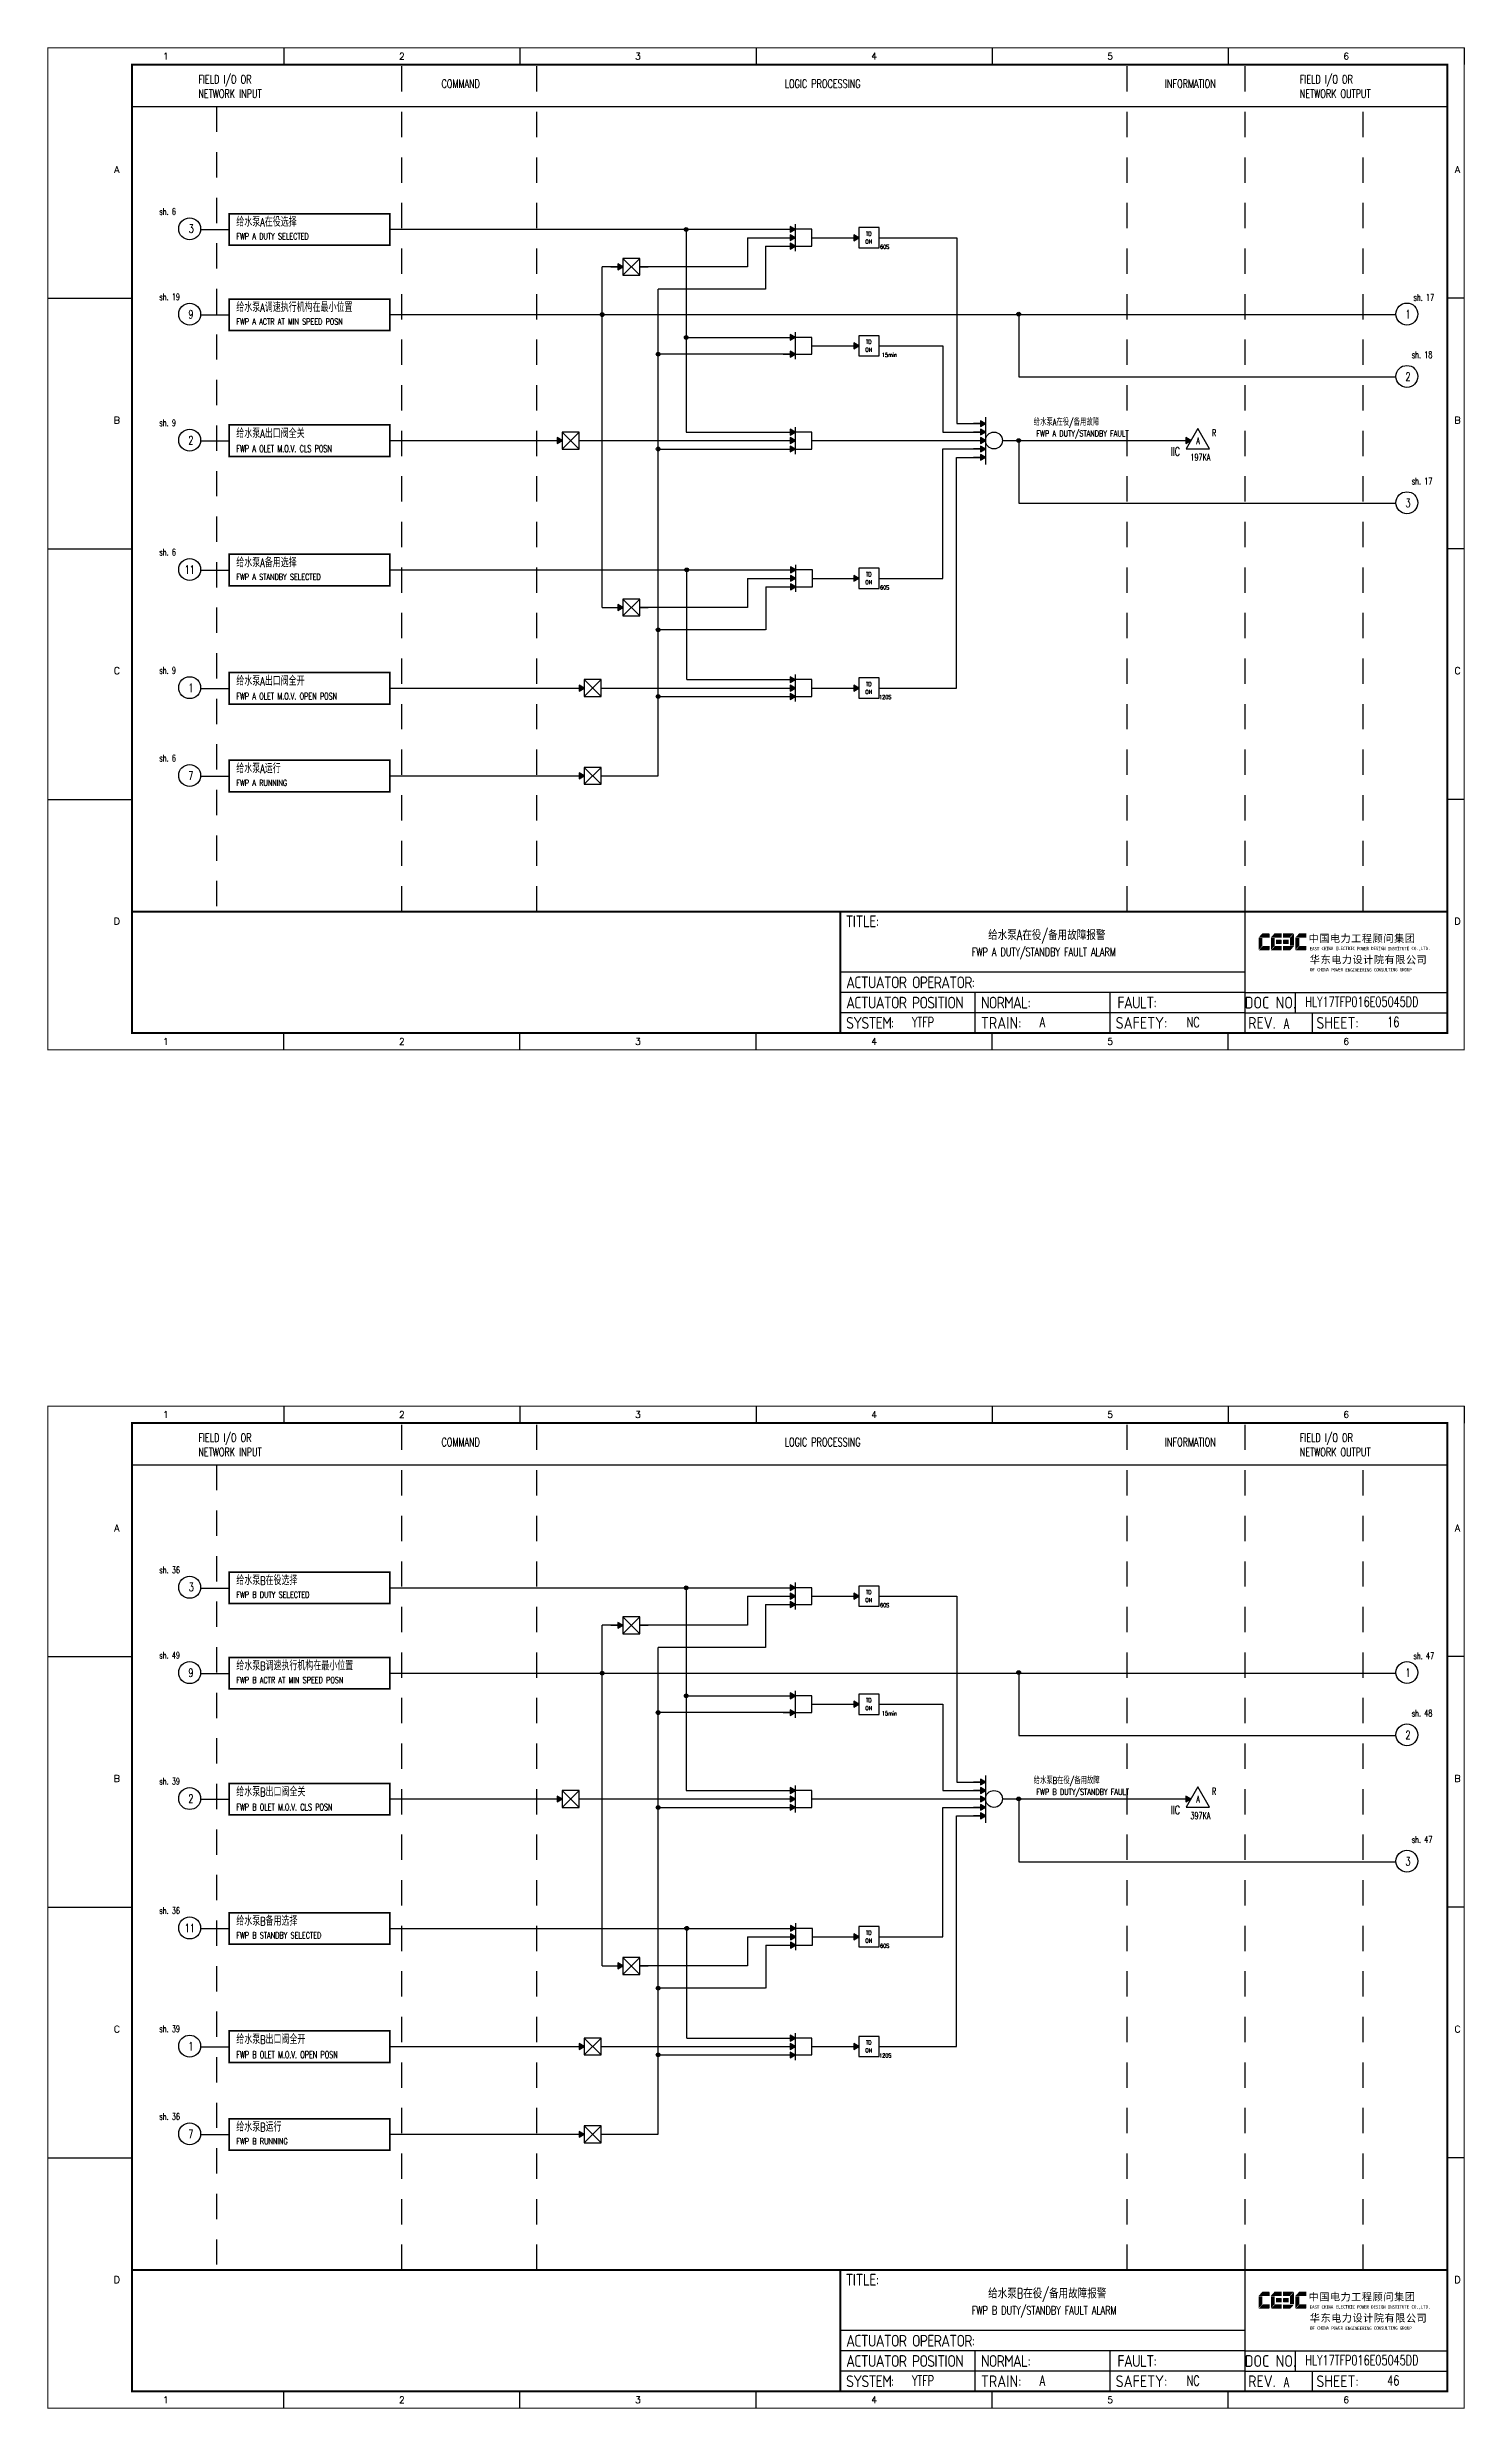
# Model space of a CAD drawing. Header units: millimetres. Extents: x 38833 to 52469, y 29493 to 32647.
# Drawn here: x 45516 to 45936, y 30242 to 30942 of the extents above; entities that cross this region are included whole.
import ezdxf
from ezdxf.enums import TextEntityAlignment as Align

# ---------------------------------------------------------------- set-up
doc = ezdxf.new("R2010")
doc.units = ezdxf.units.MM
doc.linetypes.add('JIS_02_0.7', pattern=[1.35, 0.75, -0.6])
for name, color, linetype in [('BLOCK', 7, 'Continuous'), ('BORDER', 1, 'Continuous'), ('MLINE', 6, 'Continuous'), ('TITLE', 1, 'Continuous'), ('TK', 7, 'Continuous'), ('图框_外框线', 7, 'Continuous'), ('图框_标题栏文字', 6, 'Continuous')]:
    doc.layers.add(name, color=color, linetype=linetype)
doc.styles.add('DANIEL', font='COMPLEX', dxfattribs={"width": 0.7, "bigfont": 'GVFS'})
doc.styles.add('ecepdi', font='simhei.ttf', dxfattribs={"width": 0.9})
doc.styles.get("Standard").update_dxf_attribs({"font": 'romans.shx', "width": 0.7, "bigfont": 'hztxta.shx'})
doc.styles.add('工程字', font='gbenor.shx', dxfattribs={"bigfont": 'gbcbig.shx'})

# ---------------------------------------------------------------- blocks, each defined once
blk = doc.blocks.new('TD ON')
at = {"layer": 'BORDER'}
blk.add_hatch(color=256, dxfattribs=at).paths.add_polyline_path([(2178.99, 3763.24), (2177.49, 3764.11), (2177.49, 3762.37)])
for p, q in [((2176.99, 3763.24), (2178.99, 3763.24)), ((2184.99, 3763.24), (2186.99, 3763.24))]:
    blk.add_line(p, q, dxfattribs=at)
for points in [[(2184.99, 3766.24), (2178.99, 3766.24), (2178.99, 3760.24), (2184.99, 3760.24)], [(2178.99, 3763.24), (2177.49, 3764.11), (2177.49, 3762.37)]]:
    blk.add_lwpolyline(points, close=True, dxfattribs=at)
at = {"layer": 'BORDER', "style": 'DANIEL', "width": 0.8}
for s, p in [('ON', (2181.94, 3762.09)), ('TD', (2181.94, 3764.43))]:
    blk.add_text(s, height=1.2, dxfattribs=at).set_placement(p, align=Align.MIDDLE)
blk = doc.blocks.new('A$C1E0003F3')
h = blk.add_hatch(color=152)
edge = h.paths.add_edge_path()
edge.add_ellipse((5.15, 4.41), major_axis=(0, 0.211), ratio=0.769231, start_angle=-90, end_angle=0)
edge.add_line((5.15, 4.62), (3.22, 4.62))
edge.add_line((3.22, 4.62), (2.09, 3.35))
edge.add_line((2.09, 3.35), (5.32, 3.35))
edge.add_line((5.32, 3.35), (5.32, 4.41))
h.paths.add_polyline_path([(3.22, 3.23), (2.09, 3.23), (2.09, -0.36), (3.22, 0.91)])
edge = h.paths.add_edge_path()
edge.add_line((5.32, 0.81), (3.27, 0.81))
edge.add_line((3.27, 0.81), (2.13, -0.46))
edge.add_line((2.13, -0.46), (5.15, -0.46))
edge.add_ellipse((5.15, -0.25), major_axis=(0, 0.211), ratio=0.769231, start_angle=180, end_angle=270)
edge.add_line((5.32, -0.25), (5.32, 0.81))
h = blk.add_hatch(color=152)
edge = h.paths.add_edge_path()
edge.add_ellipse((8.78, 4.41), major_axis=(0, 0.211), ratio=0.769231, start_angle=-90, end_angle=0)
edge.add_line((8.78, 4.62), (6.84, 4.62))
edge.add_line((6.84, 4.62), (5.71, 3.35))
edge.add_line((5.71, 3.35), (8.94, 3.35))
edge.add_line((8.94, 3.35), (8.94, 4.41))
h.paths.add_polyline_path([(6.84, 3.23), (5.71, 3.23), (5.71, -0.36), (6.84, 0.91)])
edge = h.paths.add_edge_path()
edge.add_ellipse((8.78, 2.49), major_axis=(0, 0.211), ratio=0.769231, start_angle=-90, end_angle=0)
edge.add_line((8.78, 2.7), (7.22, 2.7))
edge.add_line((7.22, 2.7), (7.22, 1.44))
edge.add_line((7.22, 1.44), (8.78, 1.44))
edge.add_ellipse((8.78, 1.65), major_axis=(0, 0.211), ratio=0.769231, start_angle=180, end_angle=270)
edge.add_line((8.94, 1.65), (8.94, 2.49))
edge = h.paths.add_edge_path()
edge.add_line((8.94, 0.81), (6.89, 0.81))
edge.add_line((6.89, 0.81), (5.75, -0.46))
edge.add_line((5.75, -0.46), (8.78, -0.46))
edge.add_ellipse((8.78, -0.25), major_axis=(0, 0.211), ratio=0.769231, start_angle=180, end_angle=270)
edge.add_line((8.94, -0.25), (8.94, 0.81))
h = blk.add_hatch(color=1)
edge = h.paths.add_edge_path()
edge.add_line((12.48, 4.62), (9.46, 4.62))
edge.add_ellipse((9.46, 4.41), major_axis=(0, 0.211), ratio=0.769231, start_angle=0, end_angle=90)
edge.add_line((9.3, 4.41), (9.3, 3.35))
edge.add_line((9.3, 3.35), (11.35, 3.35))
edge.add_line((11.35, 3.35), (12.48, 4.62))
h.paths.add_polyline_path([(12.57, 4.56), (11.38, 3.23), (11.38, 0.93), (12.57, 0.93)])
edge = h.paths.add_edge_path()
edge.add_line((11.03, 2.7), (9.46, 2.7))
edge.add_ellipse((9.46, 2.49), major_axis=(0, 0.211), ratio=0.769231, start_angle=0, end_angle=90)
edge.add_line((9.3, 2.49), (9.3, 1.65))
edge.add_ellipse((9.46, 1.65), major_axis=(0, 0.211), ratio=0.769231, start_angle=90, end_angle=180)
edge.add_line((9.46, 1.44), (11.03, 1.44))
edge.add_line((11.03, 1.44), (11.03, 2.7))
h = blk.add_hatch(color=1)
edge = h.paths.add_edge_path()
edge.add_line((12.58, 0.79), (9.3, 0.79))
edge.add_line((9.3, 0.79), (9.3, -0.27))
edge.add_ellipse((9.46, -0.27), major_axis=(0, 0.211), ratio=0.769231, start_angle=90, end_angle=180)
edge.add_line((9.46, -0.48), (11.43, -0.48))
edge.add_line((11.43, -0.48), (12.58, 0.79))
h = blk.add_hatch(color=152)
edge = h.paths.add_edge_path()
edge.add_ellipse((16.11, 4.41), major_axis=(0, 0.211), ratio=0.769231, start_angle=-90, end_angle=0)
edge.add_line((16.11, 4.62), (14.14, 4.62))
edge.add_line((14.14, 4.62), (13, 3.35))
edge.add_line((13, 3.35), (16.27, 3.35))
edge.add_line((16.27, 3.35), (16.27, 4.41))
h.paths.add_polyline_path([(14.14, 3.23), (13, 3.23), (13, -0.36), (14.14, 0.91)])
edge = h.paths.add_edge_path()
edge.add_line((16.27, 0.81), (14.18, 0.81))
edge.add_line((14.18, 0.81), (13.04, -0.46))
edge.add_line((13.04, -0.46), (16.03, -0.46))
edge.add_ellipse((16.03, -0.15), major_axis=(0, 0.316), ratio=0.769231, start_angle=180, end_angle=270)
edge.add_line((16.27, -0.15), (16.27, 0.81))
at = {"layer": 'TITLE', "color": 7, "style": 'ecepdi'}
for s, p in [('中', (16.92, 1.94)), ('国', (20.09, 2)), ('电', (23.25, 1.99)), ('力', (26.39, 1.96)), ('工', (29.53, 1.95)), ('程', (32.71, 1.98)), ('顾', (35.9, 1.98)), ('问', (39.09, 1.94)), ('集', (42.26, 1.98)), ('团', (45.42, 2.01)), ('华', (17.24, -4.31)), ('东', (20.45, -4.29)), ('电', (23.62, -4.35)), ('力', (26.75, -4.32)), ('设', (29.92, -4.3)), ('计', (33.05, -4.31)), ('院', (36.26, -4.29)), ('有', (39.41, -4.29)), ('限', (42.57, -4.32)), ('公', (45.78, -4.38)), ('司', (48.91, -4.35))]:
    blk.add_text(s, height=2.2, dxfattribs=at).set_placement(p)
at = {"layer": 'TITLE', "color": 7, "style": 'ecepdi', "width": 0.975}
for s, p in [('E', (17.58, 0.02)), ('A', (18.29, 0.03)), ('S', (19, 0.03)), ('T', (19.7, 0.03)), ('C', (21.1, 0.09)), ('H', (21.77, 0.09)), ('I', (22.46, 0.09)), ('N', (23.17, 0.1)), ('A', (23.86, 0.1)), ('E', (25.35, 0.09)), ('L', (26.05, 0.11)), ('E', (26.76, 0.1)), ('C', (27.46, 0.12)), ('T', (28.18, 0.11)), ('R', (28.87, 0.1)), ('I', (29.57, 0.11)), ('C', (30.28, 0.1)), ('P', (31.64, 0.09)), ('O', (32.32, 0.08)), ('W', (33.03, 0.08)), ('E', (33.72, 0.08)), ('R', (34.42, 0.09)), ('D', (35.81, 0.1)), ('E', (36.52, 0.1)), ('S', (37.2, 0.1)), ('I', (37.91, 0.09)), ('G', (38.68, 0.11)), ('N', (39.38, 0.09)), ('I', (40.72, 0.07)), ('N', (41.43, 0.08)), ('S', (42.14, 0.08)), ('T', (42.83, 0.08)), ('I', (43.52, 0.09)), ('T', (44.22, 0.07)), ('U', (44.93, 0.07)), ('T', (45.63, 0.08)), ('E', (46.34, 0.09)), ('C', (47.76, 0.11)), ('O', (48.48, 0.1)), ('L', (50.56, 0.1)), ('T', (51.27, 0.1)), ('D', (51.96, 0.1)), ('O', (17.67, -6.18)), ('OF', (18.01, -6.2)), ('F', (18.37, -6.2)), ('C', (19.8, -6.19)), ('H', (20.47, -6.19)), ('I', (21.15, -6.19)), ('N', (21.87, -6.18)), ('A', (22.56, -6.18)), ('P', (23.98, -6.2)), ('O', (24.66, -6.21)), ('W', (25.36, -6.21)), ('E', (26.06, -6.21)), ('R', (26.75, -6.2)), ('E', (28.19, -6.24)), ('N', (28.91, -6.27)), ('G', (29.62, -6.26)), ('I', (30.32, -6.27)), ('N', (31.02, -6.27)), ('E', (31.7, -6.28)), ('E', (32.41, -6.27)), ('R', (33.1, -6.24)), ('I', (33.81, -6.24)), ('N', (34.51, -6.26)), ('G', (35.2, -6.24)), ('C', (36.61, -6.19)), ('O', (37.3, -6.21)), ('N', (38, -6.2)), ('S', (38.71, -6.21)), ('U', (39.41, -6.18)), ('L', (40.11, -6.18)), ('T', (40.81, -6.19)), ('I', (41.51, -6.21)), ('N', (42.2, -6.21)), ('G', (42.91, -6.17)), ('G', (44.29, -6.2)), ('R', (45, -6.21)), ('O', (45.69, -6.22)), ('U', (46.39, -6.2)), ('P', (47.1, -6.23)), ('.', (49.23, 0.1)), (',', (49.87, 0.1)), ('.', (52.72, 0.11))]:
    blk.add_text(s, height=1, dxfattribs=at).set_placement(p, align=Align.MIDDLE_CENTER)
blk = doc.blocks.new('A$C613255F0')
for p, q in [((70, 297), (70, 292)), ((140, 297), (140, 292)), ((210, 297), (210, 292)), ((280, 297), (280, 292)), ((350, 297), (350, 292)), ((420, 297), (420, 292)), ((0, 222.75), (25, 222.75)), ((420, 222.75), (415, 222.75)), ((0, 148.5), (25, 148.5)), ((420, 148.5), (415, 148.5)), ((0, 74.25), (25, 74.25)), ((420, 74.25), (415, 74.25)), ((70, 0), (70, 5)), ((140, 0), (140, 5)), ((210, 0), (210, 5)), ((280, 0), (280, 5)), ((350, 0), (350, 5))]:
    blk.add_line(p, q)
at = {"layer": 'MLINE', "linetype": 'JIS_02_0.7', "ltscale": 10}
for p, q in [((105, 41), (105, 292)), ((145, 41), (145, 292)), ((320, 41), (320, 292)), ((355, 41), (355, 292)), ((50, 279.56), (50, 41)), ((390, 41), (390, 279.56))]:
    blk.add_line(p, q, dxfattribs=at)
at = {"layer": 'MLINE'}
blk.add_line((25, 279.56), (415, 279.56), dxfattribs=at)
at = {"layer": '图框_外框线'}
for p, q in [((355, 5), (355, 41)), ((355, 23), (235, 23)), ((355, 17), (235, 17)), ((275, 11), (275, 17)), ((315, 11), (315, 17)), ((355, 17), (415, 17)), ((370, 11), (370, 17)), ((355, 11), (235, 11)), ((355, 11), (235, 11)), ((275, 5), (275, 11)), ((315, 5), (315, 11)), ((355, 11), (415, 11)), ((375, 5), (375, 11))]:
    blk.add_line(p, q, dxfattribs=at)
for points, const_width in [([(0, 0), (420, 0), (420, 297), (0, 297)], 0.3), ([(25, 5), (415, 5), (415, 292), (25, 292)], 0.6)]:
    blk.add_lwpolyline(points, close=True, dxfattribs=dict(at, const_width=const_width))
at = {"layer": '图框_外框线', "const_width": 0.6}
blk.add_lwpolyline([(235, 41), (25, 41)], dxfattribs=at)
at = {"layer": '图框_外框线'}
blk.add_lwpolyline([(415, 41, 0.6, 0.6, 0), (235, 41, 0.6, 0.6, 0), (235, 5, 0, 0, 0)], format="xyseb", dxfattribs=at)
blk.add_blockref('A$C1E0003F3', (356.94, 29.95))
at = {"layer": 'MLINE', "char_height": 2.5, "width": 31.8959, "attachment_point": 1}
for s, insert in [('FIELD I/O OR', (44.67, 288.89)), ('COMMAND', (116.74, 287.58)), ('LOGIC PROCESSING', (218.52, 287.58)), ('INFORMATION', (331.25, 287.58)), ('FIELD I/O OR', (371.22, 288.89)), ('NETWORK INPUT', (44.67, 284.64)), ('NETWORK OUTPUT', (371.22, 284.64))]:
    blk.add_mtext(s, dxfattribs=dict(at, insert=insert))
at = {"layer": 'TK', "color": 3}
for s, p in [('1', (35, 294.5)), ('2', (105, 294.5)), ('3', (175, 294.5)), ('4', (245, 294.5)), ('5', (315, 294.5)), ('6', (385, 294.5)), ('1', (35, 2.5)), ('2', (105, 2.5)), ('3', (175, 2.5)), ('4', (245, 2.5)), ('5', (315, 2.5)), ('6', (385, 2.5))]:
    blk.add_text(s, height=2, dxfattribs=at).set_placement(p, align=Align.MIDDLE)
for s, p in [('A', (20.5, 259.88)), ('A', (418, 259.88)), ('B', (20.5, 185.62)), ('B', (418, 185.62)), ('C', (20.5, 111.38)), ('C', (418, 111.38)), ('D', (20.5, 37.12)), ('D', (418, 37.12))]:
    blk.add_text(s, height=2, dxfattribs=at).set_placement(p, align=Align.CENTER)
at = {"layer": '图框_标题栏文字', "char_height": 3.5, "style": '工程字'}
for s, insert, width, attachment_point in [('{\\T0.9; TITLE:}', (234.86, 38.09), 14.2249, 4), ('{\\T0.9; ACTUATOR OPERATOR:}', (235, 20), 40, 4), ('{\\T0.9; ACTUATOR POSITION}', (235, 14), 45, 4), ('{\\T0.9; NORMAL:}', (275, 14), 18.2557, 4), ('{\\T0.9; FAULT:}', (315.44, 14), 15, 4), ('DOC NO.', (362.5, 14), 15, 5), ('{\\T0.9; SYSTEM:}', (235, 8), 17.9526, 4), ('{\\T0.9; }TRAIN: ', (275, 8), 17.6638, 4), ('SAFETY:', (324.3, 8), 22.3993, 5), ('REV.', (360, 8), 10, 5), ('SHEET:', (382.42, 8), 20, 5)]:
    blk.add_mtext(s, dxfattribs=dict(at, insert=insert, width=width, attachment_point=attachment_point))

msp = doc.modelspace()

# ---------------------------------------------------------------- hatches: boundary and pattern name
h = msp.add_hatch(color=256)
edge = h.paths.add_edge_path()
edge.add_arc((45705.36, 30887.82), 0.55, 0, 360)
h = msp.add_hatch(color=256)
edge = h.paths.add_edge_path()
edge.add_arc((45680.42, 30862.55), 0.55, 0, 360)
h = msp.add_hatch(color=256)
edge = h.paths.add_edge_path()
edge.add_arc((45803.92, 30862.69), 0.55, 0, 360)
h = msp.add_hatch(color=256)
edge = h.paths.add_edge_path()
edge.add_arc((45705.36, 30855.81), 0.55, 0, 360)
h = msp.add_hatch(color=256)
edge = h.paths.add_edge_path()
edge.add_arc((45697.03, 30850.81), 0.55, 0, 360)
h = msp.add_hatch(color=256)
edge = h.paths.add_edge_path()
edge.add_arc((45803.92, 30825.24), 0.55, 0, 360)
for points in [[(45854.99, 30825.24), (45853.49, 30826.11), (45853.49, 30824.38)], [(45854.99, 30422.64), (45853.49, 30423.51), (45853.49, 30421.78)]]:
    msp.add_hatch(color=256).paths.add_polyline_path(points)
h = msp.add_hatch(color=256)
edge = h.paths.add_edge_path()
edge.add_arc((45697.03, 30822.73), 0.55, 0, 360)
h = msp.add_hatch(color=256)
edge = h.paths.add_edge_path()
edge.add_arc((45705.49, 30786.89), 0.55, 0, 360)
h = msp.add_hatch(color=256)
edge = h.paths.add_edge_path()
edge.add_arc((45697.03, 30769.17), 0.55, 0, 360)
h = msp.add_hatch(color=256)
edge = h.paths.add_edge_path()
edge.add_arc((45697.03, 30749.37), 0.55, 0, 360)
h = msp.add_hatch(color=256)
edge = h.paths.add_edge_path()
edge.add_arc((45705.36, 30485.22), 0.55, 0, 360)
h = msp.add_hatch(color=256)
edge = h.paths.add_edge_path()
edge.add_arc((45680.42, 30459.95), 0.55, 0, 360)
h = msp.add_hatch(color=256)
edge = h.paths.add_edge_path()
edge.add_arc((45803.92, 30460.09), 0.55, 0, 360)
h = msp.add_hatch(color=256)
edge = h.paths.add_edge_path()
edge.add_arc((45705.36, 30453.22), 0.55, 0, 360)
h = msp.add_hatch(color=256)
edge = h.paths.add_edge_path()
edge.add_arc((45697.03, 30448.22), 0.55, 0, 360)
h = msp.add_hatch(color=256)
edge = h.paths.add_edge_path()
edge.add_arc((45697.03, 30420.13), 0.55, 0, 360)
h = msp.add_hatch(color=256)
edge = h.paths.add_edge_path()
edge.add_arc((45803.92, 30422.64), 0.55, 0, 360)
h = msp.add_hatch(color=256)
edge = h.paths.add_edge_path()
edge.add_arc((45705.49, 30384.29), 0.55, 0, 360)
h = msp.add_hatch(color=256)
edge = h.paths.add_edge_path()
edge.add_arc((45697.03, 30366.58), 0.55, 0, 360)
h = msp.add_hatch(color=256)
edge = h.paths.add_edge_path()
edge.add_arc((45697.03, 30346.77), 0.55, 0, 360)
at = {"layer": 'BORDER'}
for points in [[(45737.64, 30887.84), (45736.14, 30888.71), (45736.14, 30886.98)], [(45737.64, 30885.34), (45736.14, 30886.21), (45736.14, 30884.48)], [(45737.64, 30882.84), (45736.14, 30883.71), (45736.14, 30881.98)], [(45686.58, 30876.71), (45685.08, 30877.58), (45685.08, 30875.84)], [(45737.64, 30855.81), (45736.14, 30856.68), (45736.14, 30854.95)], [(45737.64, 30850.81), (45736.14, 30851.68), (45736.14, 30849.95)], [(45794.1, 30830.24), (45792.6, 30831.11), (45792.6, 30829.38)], [(45668.59, 30825.23), (45667.09, 30826.1), (45667.09, 30824.36)], [(45737.64, 30827.73), (45736.14, 30828.6), (45736.14, 30826.86)], [(45737.64, 30825.23), (45736.14, 30826.1), (45736.14, 30824.36)], [(45737.64, 30822.73), (45736.14, 30823.6), (45736.14, 30821.86)], [(45794.1, 30827.74), (45792.6, 30828.61), (45792.6, 30826.88)], [(45794.1, 30825.24), (45792.6, 30826.11), (45792.6, 30824.38)], [(45794.1, 30822.74), (45792.6, 30823.61), (45792.6, 30821.88)], [(45794.1, 30820.24), (45792.6, 30821.11), (45792.6, 30819.38)], [(45737.77, 30786.89), (45736.27, 30787.76), (45736.27, 30786.03)], [(45737.77, 30784.39), (45736.27, 30785.26), (45736.27, 30783.53)], [(45737.77, 30781.89), (45736.27, 30782.76), (45736.27, 30781.03)], [(45686.58, 30775.76), (45685.08, 30776.62), (45685.08, 30774.89)], [(45737.64, 30754.37), (45736.14, 30755.24), (45736.14, 30753.5)], [(45675.1, 30751.87), (45673.6, 30752.74), (45673.6, 30751)], [(45737.64, 30751.87), (45736.14, 30752.74), (45736.14, 30751)], [(45737.64, 30749.37), (45736.14, 30750.24), (45736.14, 30748.5)], [(45675.1, 30725.85), (45673.6, 30726.72), (45673.6, 30724.99)], [(45737.64, 30485.25), (45736.14, 30486.11), (45736.14, 30484.38)], [(45737.64, 30482.75), (45736.14, 30483.61), (45736.14, 30481.88)], [(45737.64, 30480.25), (45736.14, 30481.11), (45736.14, 30479.38)], [(45686.58, 30474.11), (45685.08, 30474.98), (45685.08, 30473.24)], [(45737.64, 30453.22), (45736.14, 30454.08), (45736.14, 30452.35)], [(45737.64, 30448.22), (45736.14, 30449.08), (45736.14, 30447.35)], [(45737.64, 30425.13), (45736.14, 30426), (45736.14, 30424.27)], [(45794.1, 30427.64), (45792.6, 30428.51), (45792.6, 30426.78)], [(45794.1, 30425.14), (45792.6, 30426.01), (45792.6, 30424.28)], [(45668.59, 30422.63), (45667.09, 30423.5), (45667.09, 30421.77)], [(45737.64, 30422.63), (45736.14, 30423.5), (45736.14, 30421.77)], [(45737.64, 30420.13), (45736.14, 30421), (45736.14, 30419.27)], [(45794.1, 30422.64), (45792.6, 30423.51), (45792.6, 30421.78)], [(45794.1, 30420.14), (45792.6, 30421.01), (45792.6, 30419.28)], [(45794.1, 30417.64), (45792.6, 30418.51), (45792.6, 30416.78)], [(45737.77, 30384.29), (45736.27, 30385.16), (45736.27, 30383.43)], [(45737.77, 30381.79), (45736.27, 30382.66), (45736.27, 30380.93)], [(45737.77, 30379.29), (45736.27, 30380.16), (45736.27, 30378.43)], [(45686.58, 30373.16), (45685.08, 30374.02), (45685.08, 30372.29)], [(45675.1, 30349.27), (45673.6, 30350.14), (45673.6, 30348.4)], [(45737.64, 30351.77), (45736.14, 30352.64), (45736.14, 30350.9)], [(45737.64, 30349.27), (45736.14, 30350.14), (45736.14, 30348.4)], [(45737.64, 30346.77), (45736.14, 30347.64), (45736.14, 30345.9)], [(45675.1, 30323.25), (45673.6, 30324.12), (45673.6, 30322.39)]]:
    msp.add_hatch(color=256, dxfattribs=at).paths.add_polyline_path(points)

# ---------------------------------------------------------------- linework, layer by layer
for p, q in [((45569.88, 30887.66), (45561.37, 30887.66)), ((45569.88, 30892.47), (45617.5, 30892.47)), ((45617.48, 30887.84), (45683.33, 30887.84)), ((45617.5, 30883.13), (45617.5, 30892.47)), ((45683.33, 30887.84), (45737.64, 30887.84)), ((45705.36, 30887.84), (45705.36, 30855.37)), ((45617.5, 30883.13), (45569.88, 30883.13)), ((45723.55, 30885.34), (45737.64, 30885.34)), ((45723.55, 30885.34), (45723.55, 30876.71)), ((45728.85, 30882.84), (45737.64, 30882.84)), ((45728.85, 30882.84), (45728.85, 30870.13)), ((45742.66, 30885.34), (45756.51, 30885.34)), ((45751.26, 30885.34), (45756.51, 30885.34)), ((45762.51, 30885.34), (45785.59, 30885.34)), ((45785.59, 30885.34), (45785.59, 30830.24)), ((45680.42, 30856.9), (45680.42, 30876.71)), ((45686.58, 30876.71), (45680.42, 30876.71)), ((45691.58, 30876.71), (45694.04, 30876.71)), ((45723.55, 30876.71), (45691.58, 30876.71)), ((45569.88, 30867.18), (45617.5, 30867.18)), ((45697.03, 30725.85), (45697.03, 30870.13)), ((45728.85, 30870.13), (45697.03, 30870.13)), ((45569.88, 30862.37), (45561.37, 30862.37)), ((45617.48, 30862.55), (45682.56, 30862.55)), ((45682.56, 30862.55), (45915.57, 30862.55)), ((45803.92, 30862.69), (45803.92, 30844.08)), ((45617.5, 30857.84), (45569.88, 30857.84)), ((45680.42, 30775.76), (45680.42, 30856.9)), ((45705.36, 30855.81), (45737.64, 30855.81)), ((45705.36, 30855.37), (45705.36, 30827.73)), ((45742.66, 30853.31), (45756.51, 30853.31)), ((45751.26, 30853.31), (45756.51, 30853.31)), ((45762.51, 30853.31), (45781.47, 30853.31)), ((45781.47, 30853.31), (45781.47, 30827.72)), ((45737.64, 30850.81), (45697.03, 30850.81)), ((45803.92, 30844.08), (45915.72, 30844.08)), ((45569.88, 30825.05), (45561.37, 30825.05)), ((45569.88, 30829.86), (45617.5, 30829.86)), ((45617.5, 30825.23), (45668.59, 30825.23)), ((45673.59, 30825.23), (45737.64, 30825.23)), ((45705.36, 30827.73), (45737.64, 30827.73)), ((45742.64, 30825.23), (45794.1, 30825.23)), ((45781.47, 30827.72), (45794.1, 30827.72)), ((45785.59, 30830.24), (45794.1, 30830.24)), ((45799.1, 30825.24), (45854.99, 30825.24)), ((45803.92, 30825.24), (45803.92, 30806.63)), ((45617.5, 30820.52), (45569.88, 30820.52)), ((45697.03, 30822.73), (45737.64, 30822.73)), ((45781.42, 30784.39), (45781.42, 30822.74)), ((45781.42, 30822.74), (45794.1, 30822.74)), ((45785.52, 30751.87), (45785.52, 30820.24)), ((45785.52, 30820.24), (45794.1, 30820.24)), ((45803.92, 30806.63), (45915.72, 30806.63)), ((45569.88, 30791.52), (45617.5, 30791.52)), ((45569.88, 30786.71), (45561.37, 30786.71)), ((45617.5, 30782.18), (45569.88, 30782.18)), ((45617.48, 30786.89), (45705.49, 30786.89)), ((45705.49, 30786.89), (45737.77, 30786.89)), ((45705.49, 30754.37), (45705.49, 30786.89)), ((45723.55, 30784.39), (45737.77, 30784.39)), ((45723.55, 30784.39), (45723.55, 30775.76)), ((45728.99, 30781.89), (45734.18, 30781.89)), ((45728.99, 30781.89), (45734.18, 30781.89)), ((45728.99, 30781.89), (45728.99, 30769.17)), ((45742.79, 30784.39), (45756.51, 30784.39)), ((45751.39, 30784.39), (45756.51, 30784.39)), ((45762.51, 30784.39), (45781.42, 30784.39)), ((45680.42, 30775.76), (45686.58, 30775.76)), ((45691.58, 30775.76), (45691.66, 30775.76)), ((45691.58, 30775.76), (45694.04, 30775.76)), ((45723.55, 30775.76), (45691.58, 30775.76)), ((45728.85, 30769.17), (45697.03, 30769.17)), ((45569.88, 30756.5), (45617.5, 30756.5)), ((45705.49, 30754.37), (45737.64, 30754.37)), ((45569.88, 30751.68), (45561.37, 30751.68)), ((45617.5, 30747.15), (45569.88, 30747.15)), ((45617.48, 30751.87), (45675.1, 30751.87)), ((45670.21, 30751.87), (45675.1, 30751.87)), ((45680.1, 30751.87), (45737.64, 30751.87)), ((45697.03, 30749.37), (45737.64, 30749.37)), ((45742.66, 30751.87), (45756.51, 30751.87)), ((45762.51, 30751.87), (45785.52, 30751.87)), ((45569.88, 30725.67), (45561.37, 30725.67)), ((45569.88, 30730.48), (45617.5, 30730.48)), ((45617.48, 30725.85), (45675.1, 30725.85)), ((45670.21, 30725.85), (45675.1, 30725.85)), ((45680.1, 30725.85), (45697.03, 30725.85)), ((45617.5, 30721.14), (45569.88, 30721.14)), ((45569.88, 30489.87), (45617.5, 30489.87)), ((45617.5, 30480.53), (45617.5, 30489.87)), ((45569.88, 30485.06), (45561.37, 30485.06)), ((45617.48, 30485.25), (45683.33, 30485.25)), ((45683.33, 30485.25), (45737.64, 30485.25)), ((45705.36, 30485.25), (45705.36, 30452.77)), ((45723.55, 30482.75), (45737.64, 30482.75)), ((45723.55, 30482.75), (45723.55, 30474.11)), ((45742.66, 30482.75), (45756.51, 30482.75)), ((45751.26, 30482.75), (45756.51, 30482.75)), ((45762.51, 30482.75), (45785.59, 30482.75)), ((45785.59, 30482.75), (45785.59, 30427.64)), ((45617.5, 30480.53), (45569.88, 30480.53)), ((45680.42, 30454.3), (45680.42, 30474.11)), ((45686.58, 30474.11), (45680.42, 30474.11)), ((45691.58, 30474.11), (45694.04, 30474.11)), ((45723.55, 30474.11), (45691.58, 30474.11)), ((45728.85, 30480.25), (45737.64, 30480.25)), ((45728.85, 30480.25), (45728.85, 30467.53)), ((45697.03, 30323.25), (45697.03, 30467.53)), ((45728.85, 30467.53), (45697.03, 30467.53)), ((45569.88, 30459.77), (45561.37, 30459.77)), ((45569.88, 30464.58), (45617.5, 30464.58)), ((45617.48, 30459.95), (45682.56, 30459.95)), ((45682.56, 30459.95), (45915.57, 30459.95)), ((45803.92, 30460.09), (45803.92, 30441.48)), ((45617.5, 30455.24), (45569.88, 30455.24)), ((45680.42, 30373.16), (45680.42, 30454.3)), ((45705.36, 30453.22), (45737.64, 30453.22)), ((45705.36, 30452.77), (45705.36, 30425.13)), ((45737.64, 30448.22), (45697.03, 30448.22)), ((45742.66, 30450.72), (45756.51, 30450.72)), ((45751.26, 30450.72), (45756.51, 30450.72)), ((45762.51, 30450.72), (45781.47, 30450.72)), ((45781.47, 30450.72), (45781.47, 30425.12)), ((45803.92, 30441.48), (45915.72, 30441.48)), ((45569.88, 30427.26), (45617.5, 30427.26)), ((45705.36, 30425.13), (45737.64, 30425.13)), ((45781.47, 30425.12), (45794.1, 30425.12)), ((45785.59, 30427.64), (45794.1, 30427.64)), ((45569.88, 30422.45), (45561.37, 30422.45)), ((45617.5, 30417.92), (45569.88, 30417.92)), ((45617.5, 30422.63), (45668.59, 30422.63)), ((45673.59, 30422.63), (45737.64, 30422.63)), ((45697.03, 30420.13), (45737.64, 30420.13)), ((45742.64, 30422.63), (45794.1, 30422.63)), ((45781.42, 30381.79), (45781.42, 30420.14)), ((45781.42, 30420.14), (45794.1, 30420.14)), ((45785.52, 30349.27), (45785.52, 30417.64)), ((45785.52, 30417.64), (45794.1, 30417.64)), ((45799.1, 30422.64), (45854.99, 30422.64)), ((45803.92, 30422.64), (45803.92, 30404.04)), ((45803.92, 30404.04), (45915.72, 30404.04)), ((45569.88, 30384.11), (45561.37, 30384.11)), ((45569.88, 30388.92), (45617.5, 30388.92)), ((45617.48, 30384.29), (45705.49, 30384.29)), ((45705.49, 30384.29), (45737.77, 30384.29)), ((45705.49, 30351.77), (45705.49, 30384.29)), ((45617.5, 30379.58), (45569.88, 30379.58)), ((45723.55, 30381.79), (45737.77, 30381.79)), ((45723.55, 30381.79), (45723.55, 30373.16)), ((45728.99, 30379.29), (45734.18, 30379.29)), ((45728.99, 30379.29), (45734.18, 30379.29)), ((45728.99, 30379.29), (45728.99, 30366.58)), ((45742.79, 30381.79), (45756.51, 30381.79)), ((45751.39, 30381.79), (45756.51, 30381.79)), ((45762.51, 30381.79), (45781.42, 30381.79)), ((45680.42, 30373.16), (45686.58, 30373.16)), ((45691.58, 30373.16), (45691.66, 30373.16)), ((45691.58, 30373.16), (45694.04, 30373.16)), ((45723.55, 30373.16), (45691.58, 30373.16)), ((45728.85, 30366.58), (45697.03, 30366.58)), ((45569.88, 30349.08), (45561.37, 30349.08)), ((45569.88, 30353.9), (45617.5, 30353.9)), ((45617.48, 30349.27), (45675.1, 30349.27)), ((45670.21, 30349.27), (45675.1, 30349.27)), ((45680.1, 30349.27), (45737.64, 30349.27)), ((45705.49, 30351.77), (45737.64, 30351.77)), ((45742.66, 30349.27), (45756.51, 30349.27)), ((45762.51, 30349.27), (45785.52, 30349.27)), ((45617.5, 30344.56), (45569.88, 30344.56)), ((45697.03, 30346.77), (45737.64, 30346.77)), ((45569.88, 30327.88), (45617.5, 30327.88)), ((45569.88, 30323.07), (45561.37, 30323.07)), ((45617.48, 30323.25), (45675.1, 30323.25)), ((45670.21, 30323.25), (45675.1, 30323.25)), ((45680.1, 30323.25), (45697.03, 30323.25)), ((45617.5, 30318.54), (45569.88, 30318.54))]:
    msp.add_line(p, q)
at = {"const_width": 0.5}
for points in [[(45569.88, 30892.47), (45617.5, 30892.47), (45617.5, 30883.13), (45569.88, 30883.13), (45569.88, 30892.47)], [(45569.88, 30867.18), (45617.5, 30867.18), (45617.5, 30857.84), (45569.88, 30857.84), (45569.88, 30867.18)], [(45569.88, 30829.86), (45617.5, 30829.86), (45617.5, 30820.52), (45569.88, 30820.52), (45569.88, 30829.86)], [(45569.88, 30791.52), (45617.5, 30791.52), (45617.5, 30782.18), (45569.88, 30782.18), (45569.88, 30791.52)], [(45569.88, 30756.5), (45617.5, 30756.5), (45617.5, 30747.15), (45569.88, 30747.15), (45569.88, 30756.5)], [(45569.88, 30730.48), (45617.5, 30730.48), (45617.5, 30721.14), (45569.88, 30721.14), (45569.88, 30730.48)], [(45569.88, 30489.87), (45617.5, 30489.87), (45617.5, 30480.53), (45569.88, 30480.53), (45569.88, 30489.87)], [(45569.88, 30464.58), (45617.5, 30464.58), (45617.5, 30455.24), (45569.88, 30455.24), (45569.88, 30464.58)], [(45569.88, 30427.26), (45617.5, 30427.26), (45617.5, 30417.92), (45569.88, 30417.92), (45569.88, 30427.26)], [(45569.88, 30388.92), (45617.5, 30388.92), (45617.5, 30379.58), (45569.88, 30379.58), (45569.88, 30388.92)], [(45569.88, 30353.9), (45617.5, 30353.9), (45617.5, 30344.56), (45569.88, 30344.56), (45569.88, 30353.9)], [(45569.88, 30327.88), (45617.5, 30327.88), (45617.5, 30318.54), (45569.88, 30318.54), (45569.88, 30327.88)]]:
    msp.add_lwpolyline(points, dxfattribs=at)
for points in [[(45854.99, 30825.24), (45853.49, 30826.11), (45853.49, 30824.38)], [(45854.99, 30422.64), (45853.49, 30423.51), (45853.49, 30421.78)]]:
    msp.add_lwpolyline(points, close=True)
at = {"color": 1}
for points in [[(45860.48, 30822.8), (45857.01, 30828.8), (45853.55, 30822.8)], [(45860.48, 30420.2), (45857.01, 30426.2), (45853.55, 30420.2)]]:
    msp.add_lwpolyline(points, close=True, dxfattribs=at)
for centre, radius in [((45558.13, 30887.97), 3.25), ((45705.36, 30887.82), 0.55), ((45558.13, 30862.68), 3.25), ((45919.02, 30862.72), 3.25), ((45680.42, 30862.55), 0.55), ((45803.92, 30862.69), 0.55), ((45705.36, 30855.81), 0.55), ((45697.03, 30850.81), 0.55), ((45919.02, 30844.24), 3.25), ((45558.13, 30825.35), 3.25), ((45803.92, 30825.24), 0.55), ((45697.03, 30822.73), 0.55), ((45919.02, 30806.8), 3.25), ((45558.13, 30787.01), 3.25), ((45705.49, 30786.89), 0.55), ((45697.03, 30769.17), 0.55), ((45558.13, 30751.99), 3.25), ((45697.03, 30749.37), 0.55), ((45558.13, 30725.98), 3.25), ((45558.13, 30485.37), 3.25), ((45705.36, 30485.22), 0.55), ((45558.13, 30460.08), 3.25), ((45680.42, 30459.95), 0.55), ((45803.92, 30460.09), 0.55), ((45919.02, 30460.12), 3.25), ((45705.36, 30453.22), 0.55), ((45697.03, 30448.22), 0.55), ((45919.02, 30441.64), 3.25), ((45558.13, 30422.75), 3.25), ((45697.03, 30420.13), 0.55), ((45803.92, 30422.64), 0.55), ((45919.02, 30404.2), 3.25), ((45558.13, 30384.41), 3.25), ((45705.49, 30384.29), 0.55), ((45697.03, 30366.58), 0.55), ((45558.13, 30349.39), 3.25), ((45697.03, 30346.77), 0.55), ((45558.13, 30323.38), 3.25)]:
    msp.add_circle(centre, radius)
at = {"layer": 'BORDER'}
for p, q in [((45734.05, 30887.84), (45737.64, 30887.84)), ((45737.64, 30889.34), (45737.64, 30881.34)), ((45734.05, 30885.34), (45737.64, 30885.34)), ((45734.05, 30882.84), (45737.64, 30882.84)), ((45742.64, 30885.34), (45744.64, 30885.34)), ((45682.99, 30876.71), (45686.58, 30876.71)), ((45686.58, 30879.21), (45691.58, 30874.21)), ((45691.58, 30879.21), (45686.58, 30874.21)), ((45691.58, 30876.71), (45693.58, 30876.71)), ((45734.05, 30855.81), (45737.64, 30855.81)), ((45737.64, 30857.31), (45737.64, 30849.31)), ((45742.64, 30853.31), (45744.64, 30853.31)), ((45734.05, 30850.81), (45737.64, 30850.81)), ((45794.1, 30832.17), (45794.1, 30818.18)), ((45665, 30825.23), (45668.59, 30825.23)), ((45668.59, 30827.73), (45673.59, 30822.73)), ((45673.59, 30827.73), (45668.59, 30822.73)), ((45673.59, 30825.23), (45675.59, 30825.23)), ((45734.05, 30827.73), (45737.64, 30827.73)), ((45734.05, 30825.23), (45737.64, 30825.23)), ((45737.64, 30829.23), (45737.64, 30821.23)), ((45742.64, 30825.23), (45744.64, 30825.23)), ((45794.1, 30830.24), (45790.51, 30830.24)), ((45794.1, 30827.74), (45790.51, 30827.74)), ((45790.51, 30825.24), (45794.1, 30825.24)), ((45799.1, 30825.24), (45801.1, 30825.24)), ((45734.05, 30822.73), (45737.64, 30822.73)), ((45794.1, 30822.74), (45790.51, 30822.74)), ((45794.1, 30820.24), (45790.51, 30820.24)), ((45734.18, 30786.89), (45737.77, 30786.89)), ((45734.18, 30784.39), (45737.77, 30784.39)), ((45734.18, 30781.89), (45737.77, 30781.89)), ((45737.77, 30788.39), (45737.77, 30780.39)), ((45742.77, 30784.39), (45744.77, 30784.39)), ((45682.99, 30775.76), (45686.58, 30775.76)), ((45686.58, 30778.26), (45691.58, 30773.26)), ((45691.58, 30778.26), (45686.58, 30773.26)), ((45691.58, 30775.76), (45693.58, 30775.76)), ((45675.1, 30754.37), (45680.1, 30749.37)), ((45680.1, 30754.37), (45675.1, 30749.37)), ((45734.05, 30754.37), (45737.64, 30754.37)), ((45737.64, 30755.87), (45737.64, 30747.87)), ((45671.51, 30751.87), (45675.1, 30751.87)), ((45680.1, 30751.87), (45682.1, 30751.87)), ((45734.05, 30751.87), (45737.64, 30751.87)), ((45734.05, 30749.37), (45737.64, 30749.37)), ((45742.64, 30751.87), (45744.64, 30751.87)), ((45671.51, 30725.85), (45675.1, 30725.85)), ((45675.1, 30728.35), (45680.1, 30723.35)), ((45680.1, 30728.35), (45675.1, 30723.35)), ((45680.1, 30725.85), (45682.1, 30725.85)), ((45734.05, 30485.25), (45737.64, 30485.25)), ((45734.05, 30482.75), (45737.64, 30482.75)), ((45737.64, 30486.75), (45737.64, 30478.75)), ((45742.64, 30482.75), (45744.64, 30482.75)), ((45682.99, 30474.11), (45686.58, 30474.11)), ((45686.58, 30476.61), (45691.58, 30471.61)), ((45691.58, 30476.61), (45686.58, 30471.61)), ((45691.58, 30474.11), (45693.58, 30474.11)), ((45734.05, 30480.25), (45737.64, 30480.25)), ((45734.05, 30453.22), (45737.64, 30453.22)), ((45737.64, 30454.72), (45737.64, 30446.72)), ((45734.05, 30448.22), (45737.64, 30448.22)), ((45742.64, 30450.72), (45744.64, 30450.72)), ((45668.59, 30425.13), (45673.59, 30420.13)), ((45673.59, 30425.13), (45668.59, 30420.13)), ((45734.05, 30425.13), (45737.64, 30425.13)), ((45737.64, 30426.63), (45737.64, 30418.63)), ((45794.1, 30427.64), (45790.51, 30427.64)), ((45794.1, 30425.14), (45790.51, 30425.14)), ((45794.1, 30429.57), (45794.1, 30415.58)), ((45665, 30422.63), (45668.59, 30422.63)), ((45673.59, 30422.63), (45675.59, 30422.63)), ((45734.05, 30422.63), (45737.64, 30422.63)), ((45734.05, 30420.13), (45737.64, 30420.13)), ((45742.64, 30422.63), (45744.64, 30422.63)), ((45790.51, 30422.64), (45794.1, 30422.64)), ((45794.1, 30420.14), (45790.51, 30420.14)), ((45794.1, 30417.64), (45790.51, 30417.64)), ((45799.1, 30422.64), (45801.1, 30422.64)), ((45734.18, 30384.29), (45737.77, 30384.29)), ((45737.77, 30385.79), (45737.77, 30377.79)), ((45686.58, 30375.66), (45691.58, 30370.66)), ((45691.58, 30375.66), (45686.58, 30370.66)), ((45734.18, 30381.79), (45737.77, 30381.79)), ((45734.18, 30379.29), (45737.77, 30379.29)), ((45742.77, 30381.79), (45744.77, 30381.79)), ((45682.99, 30373.16), (45686.58, 30373.16)), ((45691.58, 30373.16), (45693.58, 30373.16)), ((45671.51, 30349.27), (45675.1, 30349.27)), ((45675.1, 30351.77), (45680.1, 30346.77)), ((45680.1, 30351.77), (45675.1, 30346.77)), ((45680.1, 30349.27), (45682.1, 30349.27)), ((45734.05, 30351.77), (45737.64, 30351.77)), ((45734.05, 30349.27), (45737.64, 30349.27)), ((45737.64, 30353.27), (45737.64, 30345.27)), ((45742.64, 30349.27), (45744.64, 30349.27)), ((45734.05, 30346.77), (45737.64, 30346.77)), ((45671.51, 30323.25), (45675.1, 30323.25)), ((45675.1, 30325.75), (45680.1, 30320.75)), ((45680.1, 30325.75), (45675.1, 30320.75)), ((45680.1, 30323.25), (45682.1, 30323.25))]:
    msp.add_line(p, q, dxfattribs=at)
for points in [[(45737.64, 30887.84), (45736.14, 30888.71), (45736.14, 30886.98)], [(45742.64, 30887.84), (45737.64, 30887.84), (45737.64, 30882.84), (45742.64, 30882.84)], [(45737.64, 30885.34), (45736.14, 30886.21), (45736.14, 30884.48)], [(45737.64, 30882.84), (45736.14, 30883.71), (45736.14, 30881.98)], [(45686.58, 30876.71), (45685.08, 30877.58), (45685.08, 30875.84)], [(45691.58, 30879.21), (45686.58, 30879.21), (45686.58, 30874.21), (45691.58, 30874.21)], [(45737.64, 30855.81), (45736.14, 30856.68), (45736.14, 30854.95)], [(45737.64, 30850.81), (45736.14, 30851.68), (45736.14, 30849.95)], [(45742.64, 30855.81), (45737.64, 30855.81), (45737.64, 30850.81), (45742.64, 30850.81)], [(45794.1, 30830.24), (45792.6, 30831.11), (45792.6, 30829.38)], [(45668.59, 30825.23), (45667.09, 30826.1), (45667.09, 30824.36)], [(45673.59, 30827.73), (45668.59, 30827.73), (45668.59, 30822.73), (45673.59, 30822.73)], [(45737.64, 30827.73), (45736.14, 30828.6), (45736.14, 30826.86)], [(45737.64, 30825.23), (45736.14, 30826.1), (45736.14, 30824.36)], [(45737.64, 30822.73), (45736.14, 30823.6), (45736.14, 30821.86)], [(45742.64, 30827.73), (45737.64, 30827.73), (45737.64, 30822.73), (45742.64, 30822.73)], [(45794.1, 30827.74), (45792.6, 30828.61), (45792.6, 30826.88)], [(45794.1, 30825.24), (45792.6, 30826.11), (45792.6, 30824.38)], [(45794.1, 30822.74), (45792.6, 30823.61), (45792.6, 30821.88)], [(45794.1, 30820.24), (45792.6, 30821.11), (45792.6, 30819.38)], [(45737.77, 30786.89), (45736.27, 30787.76), (45736.27, 30786.03)], [(45737.77, 30784.39), (45736.27, 30785.26), (45736.27, 30783.53)], [(45737.77, 30781.89), (45736.27, 30782.76), (45736.27, 30781.03)], [(45742.77, 30786.89), (45737.77, 30786.89), (45737.77, 30781.89), (45742.77, 30781.89)], [(45686.58, 30775.76), (45685.08, 30776.62), (45685.08, 30774.89)], [(45691.58, 30778.26), (45686.58, 30778.26), (45686.58, 30773.26), (45691.58, 30773.26)], [(45680.1, 30754.37), (45675.1, 30754.37), (45675.1, 30749.37), (45680.1, 30749.37)], [(45737.64, 30754.37), (45736.14, 30755.24), (45736.14, 30753.5)], [(45742.64, 30754.37), (45737.64, 30754.37), (45737.64, 30749.37), (45742.64, 30749.37)], [(45675.1, 30751.87), (45673.6, 30752.74), (45673.6, 30751)], [(45737.64, 30751.87), (45736.14, 30752.74), (45736.14, 30751)], [(45737.64, 30749.37), (45736.14, 30750.24), (45736.14, 30748.5)], [(45675.1, 30725.85), (45673.6, 30726.72), (45673.6, 30724.99)], [(45680.1, 30728.35), (45675.1, 30728.35), (45675.1, 30723.35), (45680.1, 30723.35)], [(45737.64, 30485.25), (45736.14, 30486.11), (45736.14, 30484.38)], [(45737.64, 30482.75), (45736.14, 30483.61), (45736.14, 30481.88)], [(45737.64, 30480.25), (45736.14, 30481.11), (45736.14, 30479.38)], [(45742.64, 30485.25), (45737.64, 30485.25), (45737.64, 30480.25), (45742.64, 30480.25)], [(45686.58, 30474.11), (45685.08, 30474.98), (45685.08, 30473.24)], [(45691.58, 30476.61), (45686.58, 30476.61), (45686.58, 30471.61), (45691.58, 30471.61)], [(45737.64, 30453.22), (45736.14, 30454.08), (45736.14, 30452.35)], [(45742.64, 30453.22), (45737.64, 30453.22), (45737.64, 30448.22), (45742.64, 30448.22)], [(45737.64, 30448.22), (45736.14, 30449.08), (45736.14, 30447.35)], [(45673.59, 30425.13), (45668.59, 30425.13), (45668.59, 30420.13), (45673.59, 30420.13)], [(45737.64, 30425.13), (45736.14, 30426), (45736.14, 30424.27)], [(45742.64, 30425.13), (45737.64, 30425.13), (45737.64, 30420.13), (45742.64, 30420.13)], [(45794.1, 30427.64), (45792.6, 30428.51), (45792.6, 30426.78)], [(45794.1, 30425.14), (45792.6, 30426.01), (45792.6, 30424.28)], [(45668.59, 30422.63), (45667.09, 30423.5), (45667.09, 30421.77)], [(45737.64, 30422.63), (45736.14, 30423.5), (45736.14, 30421.77)], [(45737.64, 30420.13), (45736.14, 30421), (45736.14, 30419.27)], [(45794.1, 30422.64), (45792.6, 30423.51), (45792.6, 30421.78)], [(45794.1, 30420.14), (45792.6, 30421.01), (45792.6, 30419.28)], [(45794.1, 30417.64), (45792.6, 30418.51), (45792.6, 30416.78)], [(45737.77, 30384.29), (45736.27, 30385.16), (45736.27, 30383.43)], [(45737.77, 30381.79), (45736.27, 30382.66), (45736.27, 30380.93)], [(45742.77, 30384.29), (45737.77, 30384.29), (45737.77, 30379.29), (45742.77, 30379.29)], [(45691.58, 30375.66), (45686.58, 30375.66), (45686.58, 30370.66), (45691.58, 30370.66)], [(45737.77, 30379.29), (45736.27, 30380.16), (45736.27, 30378.43)], [(45686.58, 30373.16), (45685.08, 30374.02), (45685.08, 30372.29)], [(45675.1, 30349.27), (45673.6, 30350.14), (45673.6, 30348.4)], [(45680.1, 30351.77), (45675.1, 30351.77), (45675.1, 30346.77), (45680.1, 30346.77)], [(45737.64, 30351.77), (45736.14, 30352.64), (45736.14, 30350.9)], [(45737.64, 30349.27), (45736.14, 30350.14), (45736.14, 30348.4)], [(45737.64, 30346.77), (45736.14, 30347.64), (45736.14, 30345.9)], [(45742.64, 30351.77), (45737.64, 30351.77), (45737.64, 30346.77), (45742.64, 30346.77)], [(45675.1, 30323.25), (45673.6, 30324.12), (45673.6, 30322.39)], [(45680.1, 30325.75), (45675.1, 30325.75), (45675.1, 30320.75), (45680.1, 30320.75)]]:
    msp.add_lwpolyline(points, close=True, dxfattribs=at)
for centre in [(45796.6, 30825.24), (45796.6, 30422.64)]:
    msp.add_circle(centre, 2.5, dxfattribs=at)

# ---------------------------------------------------------------- block references
for name, p in [('A$C613255F0', (45516.04, 30644.65)), ('TD ON', (43577.52, 27122.1)), ('TD ON', (43577.52, 27090.07)), ('TD ON', (43577.52, 27021.15)), ('TD ON', (43577.52, 26988.63)), ('A$C613255F0', (45516.04, 30242.06)), ('TD ON', (43577.52, 26719.5)), ('TD ON', (43577.52, 26687.47)), ('TD ON', (43577.52, 26618.55)), ('TD ON', (43577.52, 26586.03))]:
    msp.add_blockref(name, p)

# ---------------------------------------------------------------- texts
at = {"color": 1, "width": 0.7}
for p in [(45857.1, 30824.17), (45857.1, 30421.57)]:
    msp.add_text('A', height=2, dxfattribs=at).set_placement(p, align=Align.CENTER)
at = {"width": 0.7}
for s, height, p in [('给水泵A在役/备用故障报警 ', 3, (45794.87, 30677.2)), ('FWP A DUTY/STANDBY FAULT ALARM ', 2.5, (45790.06, 30672.41)), ('给水泵B在役/备用故障报警 ', 3, (45794.87, 30274.6)), ('FWP B DUTY/STANDBY FAULT ALARM ', 2.5, (45790.06, 30269.81))]:
    msp.add_text(s, height=height, dxfattribs=at).set_placement(p)
at = {"color": 4, "char_height": 2, "width": 73.0067, "attachment_point": 1}
for s, insert in [('sh. 6', (45549.13, 30894.12)), ('sh. 19', (45549.13, 30868.83)), ('sh. 17', (45920.98, 30868.66)), ('sh. 18', (45920.44, 30851.66)), ('sh. 9', (45549.13, 30831.5)), ('sh. 17', (45920.44, 30814.22)), ('sh. 6', (45549.13, 30793.16)), ('sh. 9', (45549.13, 30758.14)), ('sh. 6', (45549.13, 30732.13)), ('sh. 36', (45549.13, 30491.52)), ('sh. 49', (45549.13, 30466.23)), ('sh. 47', (45920.98, 30466.06)), ('sh. 48', (45920.44, 30449.06)), ('sh. 39', (45549.13, 30428.9)), ('sh. 47', (45920.44, 30411.62)), ('sh. 36', (45549.13, 30390.57)), ('sh. 39', (45549.13, 30355.54)), ('sh. 36', (45549.13, 30329.53))]:
    msp.add_mtext(s, dxfattribs=dict(at, insert=insert))
at = {"attachment_point": 1}
for s, insert, char_height, width in [('3', (45557.85, 30889.29), 2.5, 73.0067), ('给水泵A在役选择', (45571.96, 30891.19), 2.5, 73.0067), ('FWP A DUTY SELECTED', (45571.96, 30886.67), 1.8, 73.0067), ('给水泵A调速执行机构在最小位置', (45571.96, 30865.9), 2.5, 73.0067), ('9', (45557.73, 30863.89), 2.5, 73.0067), ('FWP A ACTR AT MIN SPEED POSN', (45571.96, 30861.38), 1.8, 73.0067), ('1', (45918.62, 30863.93), 2.5, 73.0067), ('2', (45918.62, 30845.45), 2.5, 73.0067), ('给水泵A在役/备用故障', (45808.37, 30831.68), 2, 73.0067), ('2', (45557.73, 30826.56), 2.5, 73.0067), ('给水泵A出口阀全关', (45571.96, 30828.51), 2.5, 73.0067), ('FWP A OLET M.O.V. CLS POSN', (45571.96, 30823.82), 2, 73.0067), ('FWP A DUTY/STANDBY FAULT', (45809.2, 30828.23), 1.8, 73.0067), ('R', (45861.23, 30828.49), 2, 73.0067), ('IIC', (45848.99, 30823.24), 2.5, 4.5039), ('197KA', (45854.84, 30821.28), 2, 73.0067), ('3', (45918.62, 30808.01), 2.5, 73.0067), ('给水泵A备用选择', (45571.96, 30790.24), 2.5, 73.0067), ('11', (45556.63, 30788.22), 2.5, 73.0067), ('FWP A STANDBY SELECTED', (45571.96, 30785.72), 1.8, 73.0067), ('给水泵A出口阀全开', (45571.96, 30755.14), 2.5, 73.0067), ('1', (45557.73, 30753.2), 2.5, 73.0067), ('FWP A OLET M.O.V. OPEN POSN', (45571.96, 30750.46), 2, 73.0067), ('7', (45557.73, 30727.19), 2.5, 73.0067), ('给水泵A运行', (45571.96, 30729.2), 2.5, 73.0067), ('FWP A RUNNING', (45571.96, 30724.68), 1.8, 73.0067), ('YTFP', (45772.28, 30654.34), 3, 8.5983), ('A', (45810.15, 30654.34), 3, 4.8474), ('NC', (45853.73, 30654.34), 3, 4.8474), ('A', (45882.52, 30653.9), 3, 8.5983), ('给水泵B在役选择', (45571.96, 30488.59), 2.5, 73.0067), ('3', (45557.85, 30486.69), 2.5, 73.0067), ('FWP B DUTY SELECTED', (45571.96, 30484.07), 1.8, 73.0067), ('9', (45557.73, 30461.29), 2.5, 73.0067), ('给水泵B调速执行机构在最小位置', (45571.96, 30463.3), 2.5, 73.0067), ('1', (45918.62, 30461.33), 2.5, 73.0067), ('FWP B ACTR AT MIN SPEED POSN', (45571.96, 30458.78), 1.8, 73.0067), ('2', (45918.62, 30442.86), 2.5, 73.0067), ('给水泵B出口阀全关', (45571.96, 30425.91), 2.5, 73.0067), ('给水泵B在役/备用故障', (45808.37, 30429.08), 2, 73.0067), ('FWP B DUTY/STANDBY FAULT', (45809.2, 30425.63), 1.8, 73.0067), ('R', (45861.23, 30425.89), 2, 73.0067), ('2', (45557.73, 30423.96), 2.5, 73.0067), ('FWP B OLET M.O.V. CLS POSN', (45571.96, 30421.22), 2, 73.0067), ('IIC', (45848.99, 30420.64), 2.5, 4.5039), ('397KA', (45854.84, 30418.68), 2, 73.0067), ('3', (45918.62, 30405.41), 2.5, 73.0067), ('11', (45556.63, 30385.63), 2.5, 73.0067), ('给水泵B备用选择', (45571.96, 30387.64), 2.5, 73.0067), ('FWP B STANDBY SELECTED', (45571.96, 30383.12), 1.8, 73.0067), ('1', (45557.73, 30350.6), 2.5, 73.0067), ('给水泵B出口阀全开', (45571.96, 30352.55), 2.5, 73.0067), ('FWP B OLET M.O.V. OPEN POSN', (45571.96, 30347.86), 2, 73.0067), ('给水泵B运行', (45571.96, 30326.6), 2.5, 73.0067), ('7', (45557.73, 30324.59), 2.5, 73.0067), ('FWP B RUNNING', (45571.96, 30322.08), 1.8, 73.0067), ('YTFP', (45772.28, 30251.74), 3, 8.5983), ('A', (45810.15, 30251.74), 3, 4.8474), ('NC', (45853.73, 30251.74), 3, 4.8474), ('A', (45882.52, 30251.3), 3, 8.5983)]:
    msp.add_mtext(s, dxfattribs=dict(at, insert=insert, char_height=char_height, width=width))
at = {"width": 0.7}
for tag, p, s in [('HLY17TFP016E05045DD', (45888.9, 30657.41), ''), ('16', (45913.18, 30651.41), '1'), ('HLY17TFP016E05045DD', (45888.9, 30254.81), ''), ('46', (45913.18, 30248.81), '1')]:
    msp.add_attdef(tag, p, s, height=3, dxfattribs=at)
at = {"layer": 'BLOCK', "style": 'DANIEL', "width": 0.8}
for s, p in [('60S', (45764.18, 30882.67)), ('15min', (45765.59, 30850.64)), ('60S', (45764.18, 30781.72)), ('120S', (45764.37, 30749.2)), ('60S', (45764.18, 30480.07)), ('15min', (45765.59, 30448.04)), ('60S', (45764.18, 30379.12)), ('120S', (45764.37, 30346.6))]:
    msp.add_text(s, height=1.2, dxfattribs=at).set_placement(p, align=Align.MIDDLE)

doc.saveas('drawing.dxf')
